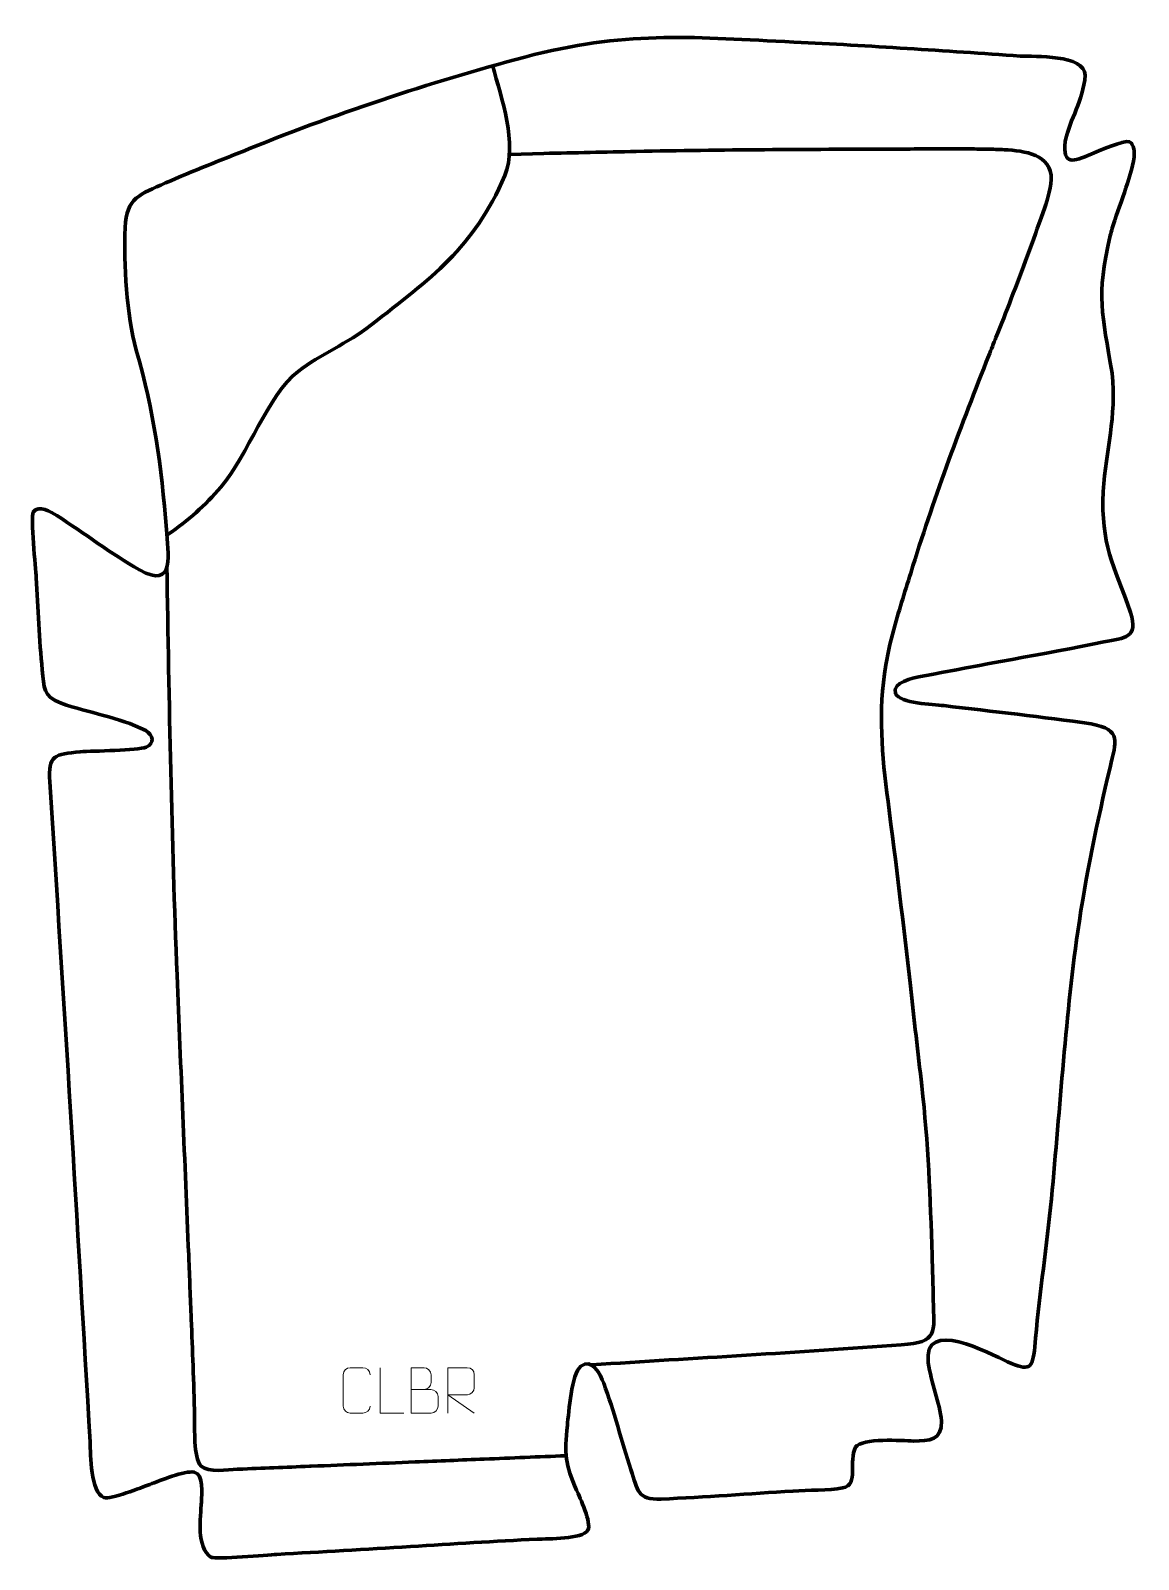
# Model space of a CAD drawing. Header units: millimetres. Extents: x 1284 to 1894, y 91 to 933.
import ezdxf

# ---------------------------------------------------------------- set-up
doc = ezdxf.new("R2010")
doc.units = ezdxf.units.MM
doc.header["$MEASUREMENT"] = 0
doc.layers.add('layer 1', color=7, linetype='Continuous', plot=False)
doc.layers.add('layer 3', color=7, linetype='Continuous', plot=False)
doc.layers.add('layer 2', color=7, linetype='Continuous')

msp = doc.modelspace()

# ---------------------------------------------------------------- linework, layer by layer
at = {"layer": 'layer 1', "color": 250, "lineweight": 9}
for points, knots in [([(1470.7864, 175.3229), (1470.6466, 172.9995), (1468.9694, 171.5199), (1466.8217, 171.5091), (1466.8217, 171.5091), (1464.4898, 171.5095), (1462.1579, 171.5095), (1459.8264, 171.5091), (1459.8264, 171.5091), (1457.9014, 171.4037), (1455.9293, 173.2882), (1455.9405, 175.3055), (1455.9405, 175.3055), (1455.9409, 181.0756), (1455.9409, 186.8453), (1455.9405, 192.6146), (1455.9405, 192.6146), (1455.9447, 194.7527), (1457.6914, 196.4719), (1459.8438, 196.4584), (1459.8438, 196.4584), (1462.1695, 196.4584), (1464.4956, 196.4584), (1466.8217, 196.4584), (1466.8217, 196.4584), (1468.7683, 196.4939), (1470.7597, 195.0024), (1470.7864, 192.5648)], [0, 0, 0, 0, 0.125, 0.125, 0.125, 0.125, 0.25, 0.25, 0.25, 0.25, 0.375, 0.375, 0.375, 0.375, 0.5, 0.5, 0.5, 0.5, 0.625, 0.625, 0.625, 0.625, 0.75, 0.75, 0.75, 0.75, 1, 1, 1, 1]), ([(1489.3125, 171.5051), (1489.3125, 171.5051), (1476.3634, 171.5051), (1476.3634, 171.5051), (1476.3634, 171.5051), (1476.3634, 171.5051), (1476.3634, 196.4587), (1476.3634, 196.4587)], [0, 0, 0, 0, 0.33333333, 0.33333333, 0.33333333, 0.33333333, 1, 1, 1, 1]), ([(1493.4558, 184.4699), (1497.0944, 184.4703), (1500.6815, 184.4703), (1504.3209, 184.4699), (1504.3209, 184.4699), (1506.2963, 184.4526), (1508.2199, 182.7165), (1508.2199, 180.6669), (1508.2199, 180.6669), (1508.2195, 179.5383), (1508.2195, 176.4889), (1508.2199, 175.36), (1508.2199, 175.36), (1508.2375, 173.5021), (1506.6954, 171.4882), (1504.3739, 171.5051), (1504.3739, 171.5051), (1500.7341, 171.5055), (1497.0947, 171.5055), (1493.4558, 171.5051), (1493.4558, 171.5051), (1493.4558, 179.8234), (1493.4558, 188.1412), (1493.4558, 196.4587), (1493.4558, 196.4587), (1495.8295, 196.4587), (1498.2036, 196.4587), (1500.5778, 196.4587), (1500.5778, 196.4587), (1502.2586, 196.4763), (1504.3554, 194.5658), (1504.3731, 192.6034), (1504.3731, 192.6034), (1504.3727, 190.5373), (1504.3727, 190.3913), (1504.3731, 188.3248), (1504.3731, 188.3248), (1504.3904, 186.2587), (1502.5359, 184.4526), (1500.5259, 184.4699)], [0, 0, 0, 0, 0.09090909, 0.09090909, 0.09090909, 0.09090909, 0.18181818, 0.18181818, 0.18181818, 0.18181818, 0.27272727, 0.27272727, 0.27272727, 0.27272727, 0.36363636, 0.36363636, 0.36363636, 0.36363636, 0.45454545, 0.45454545, 0.45454545, 0.45454545, 0.54545455, 0.54545455, 0.54545455, 0.54545455, 0.63636364, 0.63636364, 0.63636364, 0.63636364, 0.72727273, 0.72727273, 0.72727273, 0.72727273, 0.81818182, 0.81818182, 0.81818182, 0.81818182, 1, 1, 1, 1]), ([(1513.506, 171.5052), (1513.506, 171.5052), (1513.506, 196.4587), (1513.506, 196.4587), (1513.506, 196.4587), (1517.1008, 196.4587), (1520.6963, 196.4587), (1524.2915, 196.4587), (1524.2915, 196.4587), (1526.6168, 196.421), (1528.1741, 194.931), (1528.17, 192.5646), (1528.17, 192.5646), (1528.1696, 190.5291), (1528.1696, 187.4697), (1528.17, 185.4337), (1528.17, 185.4337), (1528.1635, 183.5582), (1526.3512, 181.6164), (1524.3417, 181.5973), (1524.3417, 181.5973), (1524.3417, 181.5973), (1513.506, 181.5973), (1513.506, 181.5973), (1513.506, 181.5973), (1513.506, 181.5973), (1528.1607, 171.5052), (1528.1607, 171.5052)], [0, 0, 0, 0, 0.125, 0.125, 0.125, 0.125, 0.25, 0.25, 0.25, 0.25, 0.375, 0.375, 0.375, 0.375, 0.5, 0.5, 0.5, 0.5, 0.625, 0.625, 0.625, 0.625, 0.75, 0.75, 0.75, 0.75, 1, 1, 1, 1])]:
    msp.add_open_spline(points, degree=3, knots=knots, dxfattribs=at)
at = {"layer": 'layer 2', "color": 142, "lineweight": 158}
for points, knots in [([(1538.3084, 912.9999), (1543.0807, 895.4296), (1551.9979, 870.3936), (1545.0481, 852.7549), (1545.0481, 852.7549), (1527.4525, 812.5523), (1504.5189, 796.3257), (1471.1934, 770.3371), (1471.1934, 770.3371), (1458.4324, 760.3855), (1443.4081, 754.3674), (1431.188, 744.982), (1431.188, 744.982), (1414.1675, 731.5337), (1403.8723, 699.131), (1388.5431, 681.2075), (1388.5431, 681.2075), (1380.1025, 671.3384), (1370.342, 662.5996), (1359.6272, 655.2694), (1359.6272, 655.2694), (1359.6272, 655.2694), (1358.8259, 654.7211), (1358.8259, 654.7211)], [0, 0, 0, 0, 0.14285714, 0.14285714, 0.14285714, 0.14285714, 0.28571429, 0.28571429, 0.28571429, 0.28571429, 0.42857143, 0.42857143, 0.42857143, 0.42857143, 0.57142857, 0.57142857, 0.57142857, 0.57142857, 0.71428571, 0.71428571, 0.71428571, 0.71428571, 1, 1, 1, 1]), ([(1592.6403, 198.0315), (1649.4698, 201.7293), (1706.4889, 204.8826), (1763.2647, 209.0886), (1763.2647, 209.0886), (1783.8308, 210.6122), (1781.271, 215.3559), (1780.9375, 233.7739), (1780.9375, 233.7739), (1780.7886, 241.996), (1780.4845, 250.213), (1780.2203, 258.4318), (1780.2203, 258.4318), (1779.294, 290.1034), (1778.1528, 320.0539), (1774.574, 351.6156), (1774.574, 351.6156), (1772.4906, 369.9906), (1770.3366, 388.3571), (1768.2781, 406.735), (1768.2781, 406.735), (1764.4928, 440.5635), (1760.3839, 474.3505), (1755.9873, 508.1049), (1755.9873, 508.1049), (1752.6021, 534.0067), (1750.4718, 557.3589), (1754.7313, 583.3933), (1754.7313, 583.3933), (1756.05, 590.9335), (1757.8334, 598.2663), (1759.8729, 605.6401), (1759.8729, 605.6401), (1762.9375, 616.4496), (1766.3645, 627.1578), (1769.719, 637.88), (1769.719, 637.88), (1781.9939, 677.1786), (1796.311, 715.5309), (1811.526, 753.77), (1811.526, 753.77), (1812.8293, 757.0436), (1814.136, 760.3159), (1815.444, 763.5876), (1815.444, 763.5876), (1818.2906, 770.707), (1821.108, 777.8328), (1823.8569, 784.9908), (1823.8569, 784.9908), (1829.9079, 800.7722), (1835.7534, 816.6156), (1841.3483, 832.5648), (1841.3483, 832.5648), (1843.3017, 838.1725), (1845.4682, 844.5749), (1845.8705, 850.507), (1845.8705, 850.507), (1846.0946, 864.7279), (1831.0271, 866.2955), (1820.1328, 866.9806), (1820.1328, 866.9806), (1816.929, 867.1653), (1813.7074, 867.2094), (1810.4989, 867.2782), (1810.4989, 867.2782), (1805.7265, 867.3967), (1800.9589, 867.4142), (1796.1861, 867.4582), (1796.1861, 867.4582), (1783.7101, 867.5837), (1771.2282, 867.3604), (1758.7514, 867.3192), (1758.7514, 867.3192), (1711.5961, 867.2078), (1664.4485, 867.0249), (1617.3015, 866.0427), (1617.3015, 866.0427), (1600.3606, 865.6828), (1583.4207, 865.2901), (1566.4793, 864.9512), (1566.4793, 864.9512), (1566.4793, 864.9512), (1547.7121, 864.4201), (1547.7121, 864.4201)], [0, 0, 0, 0, 0.04545455, 0.04545455, 0.04545455, 0.04545455, 0.09090909, 0.09090909, 0.09090909, 0.09090909, 0.13636364, 0.13636364, 0.13636364, 0.13636364, 0.18181818, 0.18181818, 0.18181818, 0.18181818, 0.22727273, 0.22727273, 0.22727273, 0.22727273, 0.27272727, 0.27272727, 0.27272727, 0.27272727, 0.31818182, 0.31818182, 0.31818182, 0.31818182, 0.36363636, 0.36363636, 0.36363636, 0.36363636, 0.40909091, 0.40909091, 0.40909091, 0.40909091, 0.45454545, 0.45454545, 0.45454545, 0.45454545, 0.5, 0.5, 0.5, 0.5, 0.54545455, 0.54545455, 0.54545455, 0.54545455, 0.59090909, 0.59090909, 0.59090909, 0.59090909, 0.63636364, 0.63636364, 0.63636364, 0.63636364, 0.68181818, 0.68181818, 0.68181818, 0.68181818, 0.72727273, 0.72727273, 0.72727273, 0.72727273, 0.77272727, 0.77272727, 0.77272727, 0.77272727, 0.81818182, 0.81818182, 0.81818182, 0.81818182, 0.86363636, 0.86363636, 0.86363636, 0.86363636, 0.90909091, 0.90909091, 0.90909091, 0.90909091, 1, 1, 1, 1]), ([(1358.8437, 637.7765), (1360.1318, 562.6635), (1361.4932, 487.5682), (1364.484, 412.4989), (1364.484, 412.4989), (1366.534, 361.1829), (1368.8061, 309.876), (1370.881, 258.5609), (1370.881, 258.5609), (1370.881, 258.5609), (1370.9197, 257.6048), (1370.9197, 257.6048), (1370.9197, 257.6048), (1371.3803, 246.1547), (1371.8367, 234.7045), (1372.2874, 223.2541), (1372.2874, 223.2541), (1372.6249, 214.6711), (1372.9561, 206.0879), (1373.2809, 197.5044), (1373.2809, 197.5044), (1373.6276, 188.2835), (1373.9252, 179.0646), (1374.1458, 169.8396), (1374.1458, 169.8396), (1374.3094, 162.8893), (1373.3122, 147.5056), (1377.6723, 142.2088), (1377.6723, 142.2088), (1381.8935, 138.6472), (1392.2775, 140.2806), (1397.5426, 140.5707), (1397.5426, 140.5707), (1397.5426, 140.5707), (1398.3211, 140.6136), (1398.3211, 140.6136), (1398.3211, 140.6136), (1411.3472, 141.1717), (1424.3756, 141.6841), (1437.4027, 142.2185), (1437.4027, 142.2185), (1437.4027, 142.2185), (1438.3558, 142.2577), (1438.3558, 142.2577), (1438.3558, 142.2577), (1457.4175, 143.0414), (1476.4791, 143.825), (1495.5407, 144.6088), (1495.5407, 144.6088), (1508.2485, 145.1312), (1520.9562, 145.6537), (1533.664, 146.176), (1533.664, 146.176), (1548.5956, 146.7899), (1563.5272, 147.4038), (1578.4588, 148.0177)], [0, 0, 0, 0, 0.06666667, 0.06666667, 0.06666667, 0.06666667, 0.13333333, 0.13333333, 0.13333333, 0.13333333, 0.2, 0.2, 0.2, 0.2, 0.26666667, 0.26666667, 0.26666667, 0.26666667, 0.33333333, 0.33333333, 0.33333333, 0.33333333, 0.4, 0.4, 0.4, 0.4, 0.46666667, 0.46666667, 0.46666667, 0.46666667, 0.53333333, 0.53333333, 0.53333333, 0.53333333, 0.6, 0.6, 0.6, 0.6, 0.66666667, 0.66666667, 0.66666667, 0.66666667, 0.73333333, 0.73333333, 0.73333333, 0.73333333, 0.8, 0.8, 0.8, 0.8, 0.86666667, 0.86666667, 0.86666667, 0.86666667, 1, 1, 1, 1])]:
    msp.add_open_spline(points, degree=3, knots=knots, dxfattribs=at)
at = {"layer": 'layer 3', "color": 242, "lineweight": 158}
msp.add_open_spline([(1561.0427, 919.3094), (1614.6902, 932.5701), (1650.3433, 928.8126), (1704.1698, 926.2437), (1704.1698, 926.2437), (1745.8819, 924.2375), (1787.1211, 921.4058), (1828.7605, 918.5485), (1828.7605, 918.5485), (1836.6991, 918.0795), (1864.3081, 919.5725), (1864.5942, 907.9949), (1864.5942, 907.9949), (1863.2741, 893.1777), (1856.4113, 884.6296), (1853.4614, 871.5081), (1853.4614, 871.5081), (1852.1365, 857.9483), (1857.9524, 860.4108), (1867.7859, 864.486), (1867.7859, 864.486), (1871.2412, 865.918), (1886.1253, 872.5829), (1888.8578, 871.3326), (1888.8578, 871.3326), (1891.6621, 870.0495), (1891.8354, 865.3582), (1891.4629, 862.7989), (1891.4629, 862.7989), (1889.8094, 851.4363), (1882.899, 835.3515), (1879.45, 823.7157), (1879.45, 823.7157), (1879.0523, 822.3742), (1878.6953, 821.0587), (1878.3551, 819.7019), (1878.3551, 819.7019), (1870.4664, 785.7508), (1873.8895, 777.0261), (1879.3864, 743.9923), (1879.3864, 743.9923), (1881.9957, 719.3372), (1875.8861, 702.2623), (1874.4745, 678.9057), (1874.4745, 678.9057), (1873.1036, 649.2541), (1880.2246, 638.7688), (1889.4908, 612.281), (1889.4908, 612.281), (1893.8775, 597.9109), (1886.6923, 598.4469), (1874.8398, 596.015), (1874.8398, 596.015), (1841.2447, 589.1929), (1807.44, 583.5221), (1773.7969, 576.9536), (1773.7969, 576.9536), (1769.8197, 576.1758), (1758.1991, 573.7491), (1760.0718, 567.6947), (1760.0718, 567.6947), (1762.6942, 561.9615), (1780.6992, 561.6598), (1786.6657, 560.9597), (1786.6657, 560.9597), (1813.6745, 557.7718), (1840.9943, 554.7591), (1867.9021, 550.9335), (1867.9021, 550.9335), (1884.9378, 547.3941), (1881.6054, 541.5174), (1878.2304, 526.976), (1878.2304, 526.976), (1871.1487, 496.4628), (1864.971, 467.7709), (1860.4713, 436.701), (1860.4713, 436.701), (1853.3264, 385.8814), (1850.5131, 335.5245), (1845.4732, 284.6201), (1845.4732, 284.6201), (1842.8464, 258.9965), (1838.9085, 233.6902), (1836.8187, 207.9774), (1836.8187, 207.9774), (1835.6032, 195.1957), (1833.6835, 194.722), (1821.8159, 199.7527), (1821.8159, 199.7527), (1811.7294, 204.306), (1775.0351, 224.6057), (1778.1549, 199.0965), (1778.1549, 199.0965), (1779.8186, 188.4219), (1784.309, 177.1853), (1785.4571, 167.1832), (1785.4571, 167.1832), (1785.8213, 156.5403), (1778.7398, 156.1105), (1769.9675, 156.1289), (1769.9675, 156.1289), (1763.7687, 156.3221), (1741.6416, 157.9754), (1738.1676, 152.7182), (1738.1676, 152.7182), (1733.8733, 145.0368), (1740.3984, 132.0709), (1730.9881, 130.3183), (1730.9881, 130.3183), (1723.3933, 128.9037), (1711.867, 129.0849), (1703.7092, 128.5886), (1703.7092, 128.5886), (1679.6233, 127.1169), (1655.1721, 125.1941), (1631.1121, 124.1431), (1631.1121, 124.1431), (1617.6701, 123.7929), (1618.1516, 129.0493), (1614.346, 140.3848), (1614.346, 140.3848), (1609.2282, 156.0752), (1605.2162, 172.6016), (1599.4242, 187.9731), (1599.4242, 187.9731), (1597.7374, 192.4499), (1592.9285, 202.2207), (1586.8438, 197.2586), (1586.8438, 197.2586), (1581.6061, 192.9874), (1580.298, 172.0719), (1579.3962, 164.8014), (1579.3962, 164.8014), (1577.7671, 148.8327), (1578.2357, 143.4209), (1584.481, 129.1203), (1584.481, 129.1203), (1586.2592, 125.0645), (1592.9446, 110.8079), (1590.7, 107.0911), (1590.7, 107.0911), (1587.5693, 101.9066), (1568.9205, 102.3637), (1562.76, 102.0899), (1562.76, 102.0899), (1539.5016, 101.0562), (1516.2658, 99.406), (1493.0256, 98.0248), (1493.0256, 98.0248), (1468.48, 96.5706), (1443.9346, 95.1153), (1419.389, 93.6623), (1419.389, 93.6623), (1414.0132, 93.2992), (1386.1973, 90.9426), (1383.3185, 92.085), (1383.3185, 92.085), (1374.8972, 97.6613), (1377.4931, 113.9018), (1377.8647, 122.665), (1377.8647, 122.665), (1378.0637, 126.7586), (1379.3947, 137.9008), (1373.9158, 138.9659), (1373.9158, 138.9659), (1368.5643, 140.0062), (1355.2865, 134.2798), (1349.4679, 132.263), (1349.4679, 132.263), (1344.9113, 130.6365), (1327.9282, 123.6316), (1324.1936, 125.0468), (1324.1936, 125.0468), (1316.7596, 127.864), (1317.0024, 148.4247), (1316.591, 155.602), (1316.591, 155.602), (1309.5957, 276.7777), (1302.2862, 397.9209), (1294.361, 519.0397), (1294.361, 519.0397), (1293.5167, 533.8395), (1296.9584, 534.1471), (1311.2239, 535.5269), (1311.2239, 535.5269), (1318.3516, 536.0731), (1342.7064, 536.172), (1347.4656, 538.1165), (1347.4656, 538.1165), (1352.4895, 540.169), (1351.3142, 544.646), (1347.2808, 547.2322), (1347.2808, 547.2322), (1331.5082, 555.0223), (1316.6634, 556.6394), (1300.6184, 562.2902), (1300.6184, 562.2902), (1290.5031, 566.1242), (1291.3613, 570.8753), (1290.2883, 580.6734), (1290.2883, 580.6734), (1288.483, 597.1577), (1288.0931, 614.6497), (1286.9602, 631.3287), (1286.9602, 631.3287), (1286.5656, 636.5457), (1283.8205, 664.775), (1285.2518, 667.4079), (1285.2518, 667.4079), (1288.2986, 671.8698), (1295.0017, 667.5634), (1298.3085, 665.5291), (1298.3085, 665.5291), (1313.3618, 655.9484), (1328.4604, 644.357), (1343.8246, 635.676), (1343.8246, 635.676), (1363.8358, 624.3696), (1359.4902, 645.4656), (1358.589, 657.8723), (1358.589, 657.8723), (1355.9036, 692.9352), (1351.7814, 722.7445), (1342.0297, 756.6792), (1342.0297, 756.6792), (1336.5351, 776.1767), (1335.1856, 803.7751), (1335.9246, 824.0947), (1335.9246, 824.0947), (1336.5322, 840.7982), (1344.2422, 842.4938), (1358.1483, 848.6615), (1358.1483, 848.6615), (1373.1491, 855.3147), (1389.1319, 861.4215), (1404.4115, 867.593), (1404.4115, 867.593), (1455.2224, 888.1158), (1508.023, 905.4678), (1561.0427, 919.3094)], degree=3, knots=[0, 0, 0, 0, 0.01639344, 0.01639344, 0.01639344, 0.01639344, 0.03278689, 0.03278689, 0.03278689, 0.03278689, 0.04918033, 0.04918033, 0.04918033, 0.04918033, 0.06557377, 0.06557377, 0.06557377, 0.06557377, 0.08196721, 0.08196721, 0.08196721, 0.08196721, 0.09836066, 0.09836066, 0.09836066, 0.09836066, 0.1147541, 0.1147541, 0.1147541, 0.1147541, 0.13114754, 0.13114754, 0.13114754, 0.13114754, 0.14754098, 0.14754098, 0.14754098, 0.14754098, 0.16393443, 0.16393443, 0.16393443, 0.16393443, 0.18032787, 0.18032787, 0.18032787, 0.18032787, 0.19672131, 0.19672131, 0.19672131, 0.19672131, 0.21311475, 0.21311475, 0.21311475, 0.21311475, 0.2295082, 0.2295082, 0.2295082, 0.2295082, 0.24590164, 0.24590164, 0.24590164, 0.24590164, 0.26229508, 0.26229508, 0.26229508, 0.26229508, 0.27868852, 0.27868852, 0.27868852, 0.27868852, 0.29508197, 0.29508197, 0.29508197, 0.29508197, 0.31147541, 0.31147541, 0.31147541, 0.31147541, 0.32786885, 0.32786885, 0.32786885, 0.32786885, 0.3442623, 0.3442623, 0.3442623, 0.3442623, 0.36065574, 0.36065574, 0.36065574, 0.36065574, 0.37704918, 0.37704918, 0.37704918, 0.37704918, 0.39344262, 0.39344262, 0.39344262, 0.39344262, 0.40983607, 0.40983607, 0.40983607, 0.40983607, 0.42622951, 0.42622951, 0.42622951, 0.42622951, 0.44262295, 0.44262295, 0.44262295, 0.44262295, 0.45901639, 0.45901639, 0.45901639, 0.45901639, 0.47540984, 0.47540984, 0.47540984, 0.47540984, 0.49180328, 0.49180328, 0.49180328, 0.49180328, 0.50819672, 0.50819672, 0.50819672, 0.50819672, 0.52459016, 0.52459016, 0.52459016, 0.52459016, 0.54098361, 0.54098361, 0.54098361, 0.54098361, 0.55737705, 0.55737705, 0.55737705, 0.55737705, 0.57377049, 0.57377049, 0.57377049, 0.57377049, 0.59016393, 0.59016393, 0.59016393, 0.59016393, 0.60655738, 0.60655738, 0.60655738, 0.60655738, 0.62295082, 0.62295082, 0.62295082, 0.62295082, 0.63934426, 0.63934426, 0.63934426, 0.63934426, 0.6557377, 0.6557377, 0.6557377, 0.6557377, 0.67213115, 0.67213115, 0.67213115, 0.67213115, 0.68852459, 0.68852459, 0.68852459, 0.68852459, 0.70491803, 0.70491803, 0.70491803, 0.70491803, 0.72131148, 0.72131148, 0.72131148, 0.72131148, 0.73770492, 0.73770492, 0.73770492, 0.73770492, 0.75409836, 0.75409836, 0.75409836, 0.75409836, 0.7704918, 0.7704918, 0.7704918, 0.7704918, 0.78688525, 0.78688525, 0.78688525, 0.78688525, 0.80327869, 0.80327869, 0.80327869, 0.80327869, 0.81967213, 0.81967213, 0.81967213, 0.81967213, 0.83606557, 0.83606557, 0.83606557, 0.83606557, 0.85245902, 0.85245902, 0.85245902, 0.85245902, 0.86885246, 0.86885246, 0.86885246, 0.86885246, 0.8852459, 0.8852459, 0.8852459, 0.8852459, 0.90163934, 0.90163934, 0.90163934, 0.90163934, 0.91803279, 0.91803279, 0.91803279, 0.91803279, 0.93442623, 0.93442623, 0.93442623, 0.93442623, 0.95081967, 0.95081967, 0.95081967, 0.95081967, 0.96721311, 0.96721311, 0.96721311, 0.96721311, 1, 1, 1, 1], dxfattribs=at)

doc.saveas('drawing.dxf')
